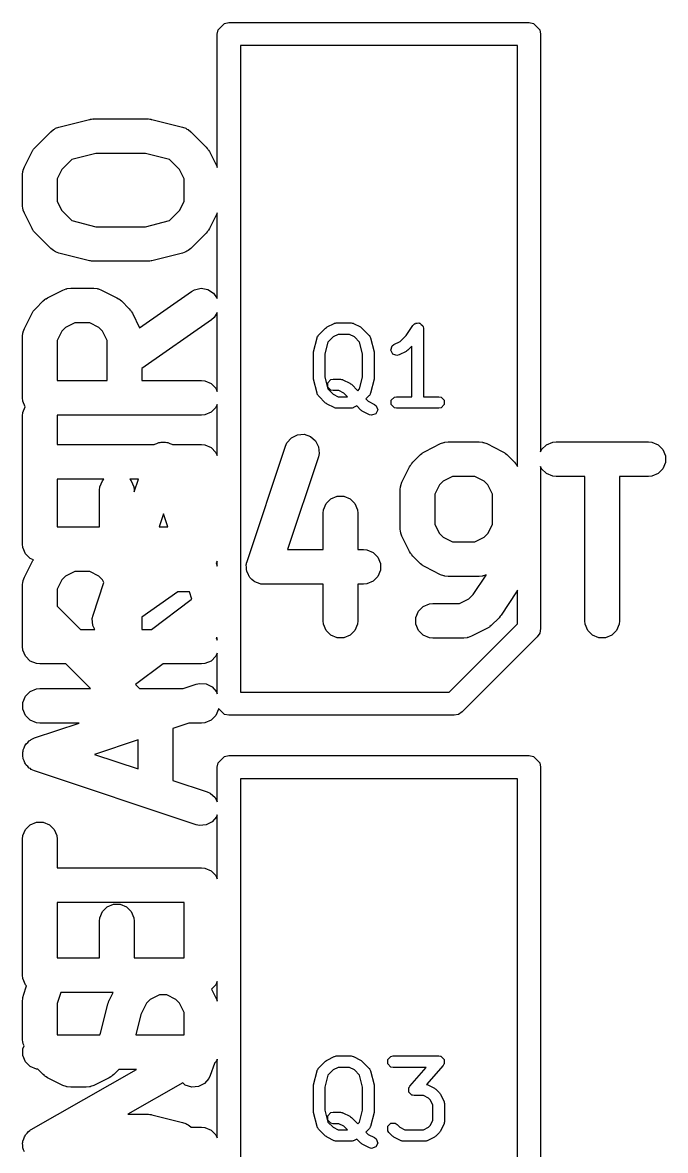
# Model space of a CAD drawing. Extents: x 0.5 to 3.33, y -7.81 to -5.91.
# Drawn here: x 1.0143 to 1.1238, y -6.6083 to -6.4159 of the extents above; entities that cross this region are included whole.
import ezdxf

# ---------------------------------------------------------------- set-up
doc = ezdxf.new("R2010")
doc.units = 0
doc.header["$MEASUREMENT"] = 0
doc.layers.add('BLACK', color=7, linetype='CONTINUOUS')

msp = doc.modelspace()

# ---------------------------------------------------------------- linework, layer by layer
at = {"layer": 'BLACK', "linetype": 'CONTINUOUS'}
for p, q in [((1.04744, -6.41791), (1.04759, -6.41716)), ((1.04759, -6.41716), (1.04866, -6.41609)), ((1.04866, -6.41609), (1.04941, -6.41594)), ((1.04941, -6.41594), (1.10059, -6.41594)), ((1.10059, -6.41594), (1.10134, -6.41609)), ((1.10134, -6.41609), (1.10241, -6.41716)), ((1.10241, -6.41716), (1.10256, -6.41791)), ((1.04744, -6.44066), (1.04744, -6.41791)), ((1.10256, -6.41791), (1.10256, -6.48916)), ((1.05138, -6.41988), (1.05138, -6.53012)), ((1.09862, -6.41988), (1.05138, -6.41988)), ((1.09862, -6.49167), (1.09862, -6.41988)), ((1.02043, -6.43378), (1.02568, -6.43246)), ((1.02568, -6.43246), (1.02578, -6.43245)), ((1.02578, -6.43245), (1.02582, -6.43243)), ((1.02582, -6.43243), (1.02603, -6.43241)), ((1.02603, -6.43241), (1.02625, -6.43238)), ((1.02625, -6.43238), (1.02629, -6.43239)), ((1.02629, -6.43239), (1.02639, -6.43238)), ((1.02639, -6.43238), (1.03558, -6.43238)), ((1.03558, -6.43238), (1.03568, -6.43239)), ((1.03568, -6.43239), (1.03572, -6.43238)), ((1.03572, -6.43238), (1.03594, -6.43241)), ((1.03594, -6.43241), (1.03615, -6.43243)), ((1.03615, -6.43243), (1.03619, -6.43245)), ((1.03619, -6.43245), (1.03629, -6.43246)), ((1.03629, -6.43246), (1.04154, -6.43378)), ((1.01643, -6.43718), (1.01906, -6.43455)), ((1.01906, -6.43455), (1.0195, -6.43419)), ((1.0195, -6.43419), (1.01971, -6.4341)), ((1.01971, -6.4341), (1.01988, -6.43397)), ((1.01988, -6.43397), (1.02043, -6.43378)), ((1.04154, -6.43378), (1.04209, -6.43397)), ((1.04209, -6.43397), (1.04227, -6.4341)), ((1.04227, -6.4341), (1.04247, -6.43419)), ((1.04247, -6.43419), (1.04292, -6.43455)), ((1.04292, -6.43455), (1.04554, -6.43718)), ((1.01456, -6.44057), (1.01588, -6.43794)), ((1.01588, -6.43794), (1.01603, -6.4377)), ((1.01603, -6.4377), (1.01606, -6.43762)), ((1.01606, -6.43762), (1.01613, -6.43754)), ((1.01613, -6.43754), (1.01619, -6.43745)), ((1.01619, -6.43745), (1.01624, -6.4374)), ((1.01624, -6.4374), (1.01643, -6.43718)), ((1.02676, -6.43828), (1.02265, -6.43931)), ((1.03522, -6.43828), (1.02676, -6.43828)), ((1.03932, -6.43931), (1.03522, -6.43828)), ((1.04554, -6.43718), (1.04573, -6.4374)), ((1.04573, -6.4374), (1.04579, -6.43745)), ((1.04579, -6.43745), (1.04584, -6.43754)), ((1.04584, -6.43754), (1.04591, -6.43762)), ((1.04591, -6.43762), (1.04594, -6.4377)), ((1.04594, -6.4377), (1.04609, -6.43794)), ((1.04609, -6.43794), (1.04741, -6.44057)), ((1.01436, -6.44111), (1.01456, -6.44057)), ((1.02265, -6.43931), (1.02095, -6.44101)), ((1.04103, -6.44101), (1.03932, -6.43931)), ((1.04741, -6.44057), (1.04744, -6.44066)), ((1.01425, -6.44189), (1.01431, -6.44131)), ((1.01425, -6.44714), (1.01425, -6.44189)), ((1.01431, -6.44131), (1.01435, -6.44122)), ((1.01435, -6.44122), (1.01436, -6.44111)), ((1.02095, -6.44101), (1.02016, -6.44259)), ((1.02016, -6.44259), (1.02016, -6.44644)), ((1.04181, -6.44259), (1.04103, -6.44101)), ((1.04181, -6.44644), (1.04181, -6.44259)), ((1.02016, -6.44644), (1.02095, -6.44801)), ((1.04103, -6.44801), (1.04181, -6.44644)), ((1.01431, -6.44772), (1.01425, -6.44714)), ((1.01435, -6.44781), (1.01431, -6.44772)), ((1.01436, -6.44792), (1.01435, -6.44781)), ((1.01456, -6.44846), (1.01436, -6.44792)), ((1.01588, -6.45108), (1.01456, -6.44846)), ((1.02095, -6.44801), (1.02265, -6.44972)), ((1.03932, -6.44972), (1.04103, -6.44801)), ((1.04741, -6.44846), (1.04609, -6.45108)), ((1.04744, -6.44837), (1.04741, -6.44846)), ((1.04744, -6.46297), (1.04744, -6.44837)), ((1.02265, -6.44972), (1.02676, -6.45075)), ((1.03522, -6.45075), (1.03932, -6.44972)), ((1.01603, -6.45133), (1.01588, -6.45108)), ((1.01606, -6.4514), (1.01603, -6.45133)), ((1.01613, -6.45149), (1.01606, -6.4514)), ((1.01619, -6.45157), (1.01613, -6.45149)), ((1.01624, -6.45163), (1.01619, -6.45157)), ((1.01643, -6.45185), (1.01624, -6.45163)), ((1.01906, -6.45448), (1.01643, -6.45185)), ((1.02676, -6.45075), (1.03522, -6.45075)), ((1.04554, -6.45185), (1.04292, -6.45448)), ((1.04573, -6.45163), (1.04554, -6.45185)), ((1.04579, -6.45157), (1.04573, -6.45163)), ((1.04584, -6.45149), (1.04579, -6.45157)), ((1.04591, -6.4514), (1.04584, -6.45149)), ((1.04594, -6.45133), (1.04591, -6.4514)), ((1.04609, -6.45108), (1.04594, -6.45133)), ((1.0195, -6.45484), (1.01906, -6.45448)), ((1.01971, -6.45493), (1.0195, -6.45484)), ((1.01988, -6.45506), (1.01971, -6.45493)), ((1.02043, -6.45525), (1.01988, -6.45506)), ((1.02568, -6.45657), (1.02043, -6.45525)), ((1.04154, -6.45525), (1.03629, -6.45657)), ((1.04209, -6.45506), (1.04154, -6.45525)), ((1.04227, -6.45493), (1.04209, -6.45506)), ((1.04247, -6.45484), (1.04227, -6.45493)), ((1.04292, -6.45448), (1.04247, -6.45484)), ((1.02578, -6.45658), (1.02568, -6.45657)), ((1.02582, -6.4566), (1.02578, -6.45658)), ((1.02603, -6.45662), (1.02582, -6.4566)), ((1.02625, -6.45665), (1.02603, -6.45662)), ((1.02629, -6.45664), (1.02625, -6.45665)), ((1.02639, -6.45665), (1.02629, -6.45664)), ((1.03558, -6.45665), (1.02639, -6.45665)), ((1.03568, -6.45664), (1.03558, -6.45665)), ((1.03572, -6.45665), (1.03568, -6.45664)), ((1.03594, -6.45662), (1.03572, -6.45665)), ((1.03615, -6.4566), (1.03594, -6.45662)), ((1.03619, -6.45658), (1.03615, -6.4566)), ((1.03629, -6.45657), (1.03619, -6.45658)), ((1.01851, -6.46287), (1.02113, -6.46156)), ((1.02113, -6.46156), (1.02168, -6.46135)), ((1.02168, -6.46135), (1.02178, -6.46134)), ((1.02178, -6.46134), (1.02188, -6.4613)), ((1.02188, -6.4613), (1.02246, -6.46125)), ((1.02246, -6.46125), (1.02639, -6.46125)), ((1.02639, -6.46125), (1.02697, -6.4613)), ((1.02697, -6.4613), (1.02707, -6.46134)), ((1.02707, -6.46134), (1.02717, -6.46135)), ((1.02717, -6.46135), (1.02771, -6.46156)), ((1.02771, -6.46156), (1.03034, -6.46287)), ((1.03421, -6.46798), (1.04307, -6.46178)), ((1.04307, -6.46178), (1.04358, -6.4615)), ((1.04358, -6.4615), (1.0447, -6.46125)), ((1.0447, -6.46125), (1.04584, -6.46145)), ((1.04584, -6.46145), (1.04681, -6.46207)), ((1.01643, -6.46474), (1.01774, -6.46342)), ((1.01774, -6.46342), (1.01797, -6.46324)), ((1.01797, -6.46324), (1.01802, -6.46318)), ((1.01802, -6.46318), (1.01811, -6.46312)), ((1.01811, -6.46312), (1.01819, -6.46306)), ((1.01819, -6.46306), (1.01826, -6.46303)), ((1.01826, -6.46303), (1.01851, -6.46287)), ((1.03034, -6.46287), (1.03059, -6.46303)), ((1.03059, -6.46303), (1.03066, -6.46306)), ((1.03066, -6.46306), (1.03074, -6.46312)), ((1.03074, -6.46312), (1.03083, -6.46318)), ((1.03083, -6.46318), (1.03088, -6.46324)), ((1.03088, -6.46324), (1.0311, -6.46342)), ((1.0311, -6.46342), (1.03242, -6.46474)), ((1.04681, -6.46207), (1.04744, -6.46297)), ((1.01456, -6.46813), (1.01588, -6.4655)), ((1.01588, -6.4655), (1.01603, -6.46526)), ((1.01603, -6.46526), (1.01606, -6.46518)), ((1.01606, -6.46518), (1.01613, -6.4651)), ((1.01613, -6.4651), (1.01619, -6.46501)), ((1.01619, -6.46501), (1.01624, -6.46496)), ((1.01624, -6.46496), (1.01643, -6.46474)), ((1.03242, -6.46474), (1.0326, -6.46496)), ((1.0326, -6.46496), (1.03266, -6.46501)), ((1.03266, -6.46501), (1.03272, -6.4651)), ((1.03272, -6.4651), (1.03278, -6.46518)), ((1.03278, -6.46518), (1.03281, -6.46526)), ((1.03281, -6.46526), (1.03297, -6.4655)), ((1.03297, -6.4655), (1.03421, -6.46798)), ((1.04744, -6.46539), (1.0469, -6.46624)), ((1.04744, -6.47884), (1.04744, -6.46539)), ((1.02315, -6.46715), (1.02158, -6.46794)), ((1.0257, -6.46715), (1.02315, -6.46715)), ((1.02727, -6.46794), (1.0257, -6.46715)), ((1.04646, -6.46662), (1.03459, -6.47492)), ((1.0469, -6.46624), (1.04646, -6.46662)), ((1.06616, -6.46785), (1.06736, -6.46725)), ((1.06736, -6.46725), (1.06741, -6.46723)), ((1.06741, -6.46723), (1.06742, -6.46722)), ((1.06742, -6.46722), (1.06758, -6.46719)), ((1.06758, -6.46719), (1.06773, -6.46715)), ((1.06773, -6.46715), (1.06775, -6.46715)), ((1.06775, -6.46715), (1.0678, -6.46714)), ((1.0678, -6.46714), (1.0702, -6.46714)), ((1.0702, -6.46714), (1.07025, -6.46715)), ((1.07025, -6.46715), (1.07027, -6.46715)), ((1.07027, -6.46715), (1.07042, -6.46719)), ((1.07042, -6.46719), (1.07058, -6.46722)), ((1.07058, -6.46722), (1.07059, -6.46723)), ((1.07059, -6.46723), (1.07064, -6.46725)), ((1.07064, -6.46725), (1.07184, -6.46785)), ((1.07963, -6.4693), (1.08078, -6.46758)), ((1.08078, -6.46758), (1.08105, -6.46731)), ((1.08105, -6.46731), (1.08115, -6.46729)), ((1.08115, -6.46729), (1.08122, -6.46722)), ((1.08122, -6.46722), (1.08151, -6.46722)), ((1.08151, -6.46722), (1.08179, -6.46716)), ((1.08179, -6.46716), (1.08187, -6.46722)), ((1.08187, -6.46722), (1.08198, -6.46722)), ((1.08198, -6.46722), (1.08218, -6.46742)), ((1.08218, -6.46742), (1.08242, -6.46758)), ((1.08242, -6.46758), (1.08244, -6.46768)), ((1.08244, -6.46768), (1.08251, -6.46775)), ((1.08251, -6.46775), (1.08258, -6.46813)), ((1.01425, -6.46945), (1.01431, -6.46887)), ((1.01425, -6.47995), (1.01425, -6.46945)), ((1.01431, -6.46887), (1.01435, -6.46877)), ((1.01435, -6.46877), (1.01436, -6.46867)), ((1.01436, -6.46867), (1.01456, -6.46813)), ((1.02095, -6.46857), (1.02016, -6.47015)), ((1.02158, -6.46794), (1.02095, -6.46857)), ((1.0279, -6.46857), (1.02727, -6.46794)), ((1.02869, -6.47015), (1.0279, -6.46857)), ((1.06445, -6.46969), (1.06449, -6.46959)), ((1.06449, -6.46955), (1.06456, -6.46945)), ((1.06449, -6.46959), (1.06449, -6.46955)), ((1.06456, -6.46945), (1.06461, -6.46934)), ((1.06461, -6.46934), (1.06465, -6.46932)), ((1.06465, -6.46932), (1.06471, -6.46923)), ((1.06471, -6.46923), (1.06591, -6.46803)), ((1.06591, -6.46803), (1.06604, -6.46794)), ((1.06604, -6.46794), (1.06616, -6.46785)), ((1.06718, -6.46954), (1.06629, -6.47043)), ((1.06803, -6.46911), (1.06718, -6.46954)), ((1.06997, -6.46911), (1.06803, -6.46911)), ((1.07082, -6.46954), (1.06997, -6.46911)), ((1.07171, -6.47043), (1.07082, -6.46954)), ((1.07184, -6.46785), (1.07197, -6.46794)), ((1.07197, -6.46794), (1.0721, -6.46803)), ((1.0721, -6.46803), (1.0733, -6.46923)), ((1.0733, -6.46923), (1.07336, -6.46932)), ((1.07336, -6.46932), (1.07339, -6.46934)), ((1.07339, -6.46934), (1.07344, -6.46945)), ((1.07344, -6.46945), (1.07351, -6.46955)), ((1.07351, -6.46955), (1.07351, -6.46959)), ((1.07351, -6.46959), (1.07356, -6.46969)), ((1.07862, -6.47032), (1.07963, -6.4693)), ((1.08258, -6.46813), (1.08258, -6.47974)), ((1.02016, -6.47015), (1.02016, -6.47699)), ((1.02869, -6.47699), (1.02869, -6.47015)), ((1.06385, -6.47209), (1.06445, -6.46969)), ((1.06629, -6.47043), (1.06579, -6.47245)), ((1.07222, -6.47245), (1.07171, -6.47043)), ((1.07356, -6.46969), (1.07416, -6.47209)), ((1.07702, -6.4718), (1.07726, -6.47108)), ((1.07726, -6.47108), (1.07756, -6.47085)), ((1.07756, -6.47085), (1.07862, -6.47032)), ((1.08061, -6.4711), (1.0799, -6.47182)), ((1.08061, -6.47974), (1.08061, -6.4711)), ((1.06382, -6.47233), (1.06384, -6.47221)), ((1.06382, -6.47653), (1.06382, -6.47233)), ((1.06384, -6.47221), (1.06385, -6.47209)), ((1.06579, -6.47245), (1.06579, -6.47641)), ((1.07222, -6.47641), (1.07222, -6.47245)), ((1.07416, -6.47209), (1.07416, -6.47221)), ((1.07416, -6.47221), (1.07418, -6.47233)), ((1.07418, -6.47233), (1.07418, -6.47653)), ((1.07735, -6.47247), (1.07702, -6.4718)), ((1.07807, -6.47271), (1.07735, -6.47247)), ((1.07844, -6.47261), (1.07807, -6.47271)), ((1.07964, -6.47201), (1.07844, -6.47261)), ((1.07976, -6.47191), (1.07964, -6.47201)), ((1.0799, -6.47182), (1.07976, -6.47191)), ((1.03459, -6.47492), (1.03459, -6.47699)), ((1.02016, -6.47699), (1.02869, -6.47699)), ((1.03459, -6.47699), (1.04477, -6.47699)), ((1.04477, -6.47699), (1.04534, -6.47705)), ((1.04534, -6.47705), (1.04641, -6.47749)), ((1.06384, -6.47664), (1.06382, -6.47653)), ((1.06385, -6.47677), (1.06384, -6.47664)), ((1.06445, -6.47916), (1.06385, -6.47677)), ((1.06579, -6.47641), (1.06629, -6.47842)), ((1.06629, -6.47735), (1.06682, -6.47682)), ((1.06629, -6.4781), (1.06629, -6.47735)), ((1.06682, -6.47682), (1.0672, -6.47674)), ((1.0672, -6.47674), (1.0684, -6.47674)), ((1.0684, -6.47674), (1.06845, -6.47675)), ((1.06845, -6.47675), (1.06847, -6.47674)), ((1.06847, -6.47674), (1.06862, -6.47679)), ((1.06862, -6.47679), (1.06878, -6.47682)), ((1.06878, -6.47682), (1.06879, -6.47683)), ((1.06879, -6.47683), (1.06884, -6.47685)), ((1.06884, -6.47685), (1.07004, -6.47745)), ((1.07171, -6.47842), (1.07222, -6.47641)), ((1.07416, -6.47677), (1.07356, -6.47916)), ((1.07418, -6.47653), (1.07416, -6.47664)), ((1.07416, -6.47664), (1.07416, -6.47677)), ((1.04641, -6.47749), (1.04722, -6.47831)), ((1.04722, -6.47831), (1.04744, -6.47884)), ((1.06449, -6.47926), (1.06445, -6.47916)), ((1.06449, -6.4793), (1.06449, -6.47926)), ((1.06456, -6.4794), (1.06449, -6.4793)), ((1.06682, -6.47864), (1.06629, -6.4781)), ((1.06629, -6.47842), (1.06718, -6.47932)), ((1.0672, -6.47871), (1.06682, -6.47864)), ((1.06817, -6.47871), (1.0672, -6.47871)), ((1.06902, -6.47914), (1.06817, -6.47871)), ((1.06962, -6.47974), (1.06902, -6.47914)), ((1.07004, -6.47745), (1.07017, -6.47754)), ((1.07017, -6.47754), (1.0703, -6.47763)), ((1.0703, -6.47763), (1.0714, -6.47873)), ((1.0714, -6.47873), (1.07171, -6.47842)), ((1.07351, -6.4793), (1.07344, -6.4794)), ((1.07356, -6.47916), (1.07351, -6.47926)), ((1.07351, -6.47926), (1.07351, -6.4793)), ((1.01431, -6.48052), (1.01425, -6.47995)), ((1.0147, -6.48147), (1.01431, -6.48052)), ((1.04744, -6.48106), (1.04722, -6.48159)), ((1.04744, -6.48976), (1.04744, -6.48106)), ((1.06461, -6.47951), (1.06456, -6.4794)), ((1.06465, -6.47953), (1.06461, -6.47951)), ((1.06471, -6.47962), (1.06465, -6.47953)), ((1.06591, -6.48082), (1.06471, -6.47962)), ((1.06604, -6.48091), (1.06591, -6.48082)), ((1.06616, -6.48101), (1.06604, -6.48091)), ((1.06736, -6.48161), (1.06616, -6.48101)), ((1.06718, -6.47932), (1.06803, -6.47974)), ((1.06803, -6.47974), (1.06962, -6.47974)), ((1.0733, -6.47962), (1.07279, -6.48013)), ((1.07279, -6.48013), (1.07318, -6.48052)), ((1.07318, -6.48052), (1.07424, -6.48105)), ((1.07336, -6.47953), (1.0733, -6.47962)), ((1.07339, -6.47951), (1.07336, -6.47953)), ((1.07344, -6.4794), (1.07339, -6.47951)), ((1.07424, -6.48105), (1.07454, -6.48128)), ((1.07709, -6.48035), (1.07762, -6.47982)), ((1.07709, -6.4811), (1.07709, -6.48035)), ((1.07762, -6.48164), (1.07709, -6.4811)), ((1.07762, -6.47982), (1.078, -6.47974)), ((1.078, -6.47974), (1.08061, -6.47974)), ((1.08258, -6.47974), (1.0852, -6.47974)), ((1.0852, -6.47974), (1.08558, -6.47982)), ((1.08558, -6.47982), (1.08611, -6.48035)), ((1.08611, -6.4811), (1.08558, -6.48164)), ((1.08611, -6.48035), (1.08611, -6.4811)), ((1.01425, -6.48299), (1.01431, -6.48242)), ((1.01425, -6.49176), (1.01425, -6.48299)), ((1.01431, -6.48242), (1.0147, -6.48147)), ((1.04477, -6.4829), (1.02015, -6.4829)), ((1.02015, -6.4829), (1.02016, -6.48299)), ((1.02016, -6.48299), (1.02016, -6.48791)), ((1.04534, -6.48284), (1.04477, -6.4829)), ((1.04641, -6.4824), (1.04534, -6.48284)), ((1.04722, -6.48159), (1.04641, -6.4824)), ((1.06741, -6.48162), (1.06736, -6.48161)), ((1.06742, -6.48164), (1.06741, -6.48162)), ((1.06758, -6.48167), (1.06742, -6.48164)), ((1.06773, -6.48171), (1.06758, -6.48167)), ((1.06775, -6.4817), (1.06773, -6.48171)), ((1.0678, -6.48171), (1.06775, -6.4817)), ((1.0702, -6.48171), (1.0678, -6.48171)), ((1.07025, -6.4817), (1.0702, -6.48171)), ((1.07027, -6.48171), (1.07025, -6.4817)), ((1.07042, -6.48167), (1.07027, -6.48171)), ((1.07058, -6.48164), (1.07042, -6.48167)), ((1.07059, -6.48162), (1.07058, -6.48164)), ((1.07064, -6.48161), (1.07059, -6.48162)), ((1.07121, -6.48132), (1.07064, -6.48161)), ((1.0719, -6.48202), (1.07121, -6.48132)), ((1.07204, -6.48211), (1.0719, -6.48202)), ((1.07216, -6.48221), (1.07204, -6.48211)), ((1.07336, -6.48281), (1.07216, -6.48221)), ((1.07373, -6.48291), (1.07336, -6.48281)), ((1.07444, -6.48267), (1.07373, -6.48291)), ((1.07478, -6.482), (1.07444, -6.48267)), ((1.07454, -6.48128), (1.07478, -6.482)), ((1.078, -6.48171), (1.07762, -6.48164)), ((1.0852, -6.48171), (1.078, -6.48171)), ((1.08558, -6.48164), (1.0852, -6.48171)), ((1.05931, -6.48762), (1.06007, -6.48675)), ((1.06007, -6.48675), (1.0611, -6.48623)), ((1.0611, -6.48623), (1.06225, -6.48615)), ((1.06225, -6.48615), (1.06334, -6.48652)), ((1.06334, -6.48652), (1.06421, -6.48727)), ((1.02016, -6.48791), (1.0367, -6.48791)), ((1.0367, -6.48791), (1.03679, -6.48783)), ((1.03679, -6.48783), (1.03714, -6.48771)), ((1.03714, -6.48771), (1.03747, -6.48755)), ((1.03747, -6.48755), (1.03769, -6.48753)), ((1.03769, -6.48753), (1.03789, -6.48747)), ((1.03789, -6.48747), (1.03825, -6.48749)), ((1.03825, -6.48749), (1.03862, -6.48747)), ((1.03862, -6.48747), (1.03882, -6.48753)), ((1.03882, -6.48753), (1.03903, -6.48755)), ((1.03903, -6.48755), (1.03937, -6.48771)), ((1.03937, -6.48771), (1.03972, -6.48783)), ((1.03972, -6.48783), (1.03981, -6.48791)), ((1.03981, -6.48791), (1.04477, -6.48791)), ((1.04477, -6.48791), (1.04534, -6.48797)), ((1.04534, -6.48797), (1.04641, -6.48841)), ((1.04641, -6.48841), (1.04722, -6.48923)), ((1.05251, -6.50783), (1.05908, -6.48815)), ((1.05908, -6.48815), (1.05931, -6.48762)), ((1.06421, -6.48727), (1.06472, -6.4883)), ((1.06472, -6.4883), (1.06481, -6.48945)), ((1.08287, -6.48907), (1.08549, -6.48775)), ((1.08549, -6.48775), (1.08603, -6.48755)), ((1.08603, -6.48755), (1.08614, -6.48754)), ((1.08614, -6.48754), (1.08623, -6.4875)), ((1.08623, -6.4875), (1.08681, -6.48744)), ((1.08681, -6.48744), (1.09206, -6.48744)), ((1.09206, -6.48744), (1.09264, -6.4875)), ((1.09264, -6.4875), (1.09273, -6.48754)), ((1.09273, -6.48754), (1.09284, -6.48755)), ((1.09284, -6.48755), (1.09338, -6.48775)), ((1.09338, -6.48775), (1.09601, -6.48907)), ((1.10256, -6.48916), (1.10273, -6.48875)), ((1.10273, -6.48875), (1.10354, -6.48794)), ((1.10354, -6.48794), (1.10461, -6.4875)), ((1.10461, -6.4875), (1.10518, -6.48744)), ((1.10518, -6.48744), (1.12093, -6.48744)), ((1.12093, -6.48744), (1.12151, -6.4875)), ((1.12151, -6.4875), (1.12257, -6.48794)), ((1.12257, -6.48794), (1.12339, -6.48875)), ((1.12339, -6.48875), (1.12383, -6.48982)), ((1.04722, -6.48923), (1.04744, -6.48976)), ((1.06468, -6.49002), (1.05941, -6.50581)), ((1.06481, -6.48945), (1.06468, -6.49002)), ((1.08079, -6.49093), (1.0821, -6.48962)), ((1.0821, -6.48962), (1.08232, -6.48943)), ((1.08232, -6.48943), (1.08238, -6.48937)), ((1.08238, -6.48937), (1.08246, -6.48932)), ((1.08246, -6.48932), (1.08255, -6.48925)), ((1.08255, -6.48925), (1.08262, -6.48922)), ((1.08262, -6.48922), (1.08287, -6.48907)), ((1.09601, -6.48907), (1.09625, -6.48922)), ((1.09625, -6.48922), (1.09633, -6.48925)), ((1.09633, -6.48925), (1.09641, -6.48932)), ((1.09641, -6.48932), (1.0965, -6.48937)), ((1.0965, -6.48937), (1.09655, -6.48943)), ((1.09655, -6.48943), (1.09677, -6.48962)), ((1.09677, -6.48962), (1.09809, -6.49093)), ((1.12383, -6.48982), (1.12383, -6.49097)), ((1.01425, -6.50488), (1.01425, -6.49176)), ((1.07892, -6.49432), (1.08023, -6.4917)), ((1.08023, -6.4917), (1.08039, -6.49145)), ((1.08039, -6.49145), (1.08042, -6.49138)), ((1.08042, -6.49138), (1.08049, -6.4913)), ((1.08049, -6.4913), (1.08054, -6.49121)), ((1.08054, -6.49121), (1.0806, -6.49116)), ((1.0806, -6.49116), (1.08079, -6.49093)), ((1.09809, -6.49093), (1.09827, -6.49116)), ((1.09827, -6.49116), (1.09833, -6.49121)), ((1.09833, -6.49121), (1.09839, -6.4913)), ((1.09839, -6.4913), (1.09845, -6.49138)), ((1.09845, -6.49138), (1.09848, -6.49145)), ((1.09848, -6.49145), (1.09862, -6.49167)), ((1.10273, -6.49204), (1.10256, -6.49163)), ((1.10256, -6.49163), (1.10256, -6.51929)), ((1.10354, -6.49285), (1.10273, -6.49204)), ((1.12339, -6.49204), (1.12257, -6.49285)), ((1.12383, -6.49097), (1.12339, -6.49204)), ((1.02016, -6.49382), (1.02016, -6.50193)), ((1.02811, -6.49382), (1.02016, -6.49382)), ((1.02743, -6.49512), (1.02787, -6.49406)), ((1.02787, -6.49406), (1.02811, -6.49382)), ((1.03255, -6.49382), (1.03278, -6.49406)), ((1.034, -6.49382), (1.03255, -6.49382)), ((1.03278, -6.49406), (1.03323, -6.49512)), ((1.03328, -6.49597), (1.034, -6.49382)), ((1.07871, -6.49486), (1.07892, -6.49432)), ((1.08594, -6.49413), (1.0853, -6.49477)), ((1.08751, -6.49335), (1.08594, -6.49413)), ((1.09136, -6.49335), (1.08751, -6.49335)), ((1.09294, -6.49413), (1.09136, -6.49335)), ((1.09357, -6.49477), (1.09294, -6.49413)), ((1.10461, -6.49329), (1.10354, -6.49285)), ((1.10518, -6.49335), (1.10461, -6.49329)), ((1.1101, -6.49335), (1.10518, -6.49335)), ((1.1101, -6.51795), (1.1101, -6.49335)), ((1.12093, -6.49335), (1.11601, -6.49335)), ((1.11601, -6.49335), (1.11601, -6.51795)), ((1.12151, -6.49329), (1.12093, -6.49335)), ((1.12257, -6.49285), (1.12151, -6.49329)), ((1.02738, -6.4957), (1.02743, -6.49512)), ((1.02738, -6.50193), (1.02738, -6.4957)), ((1.03323, -6.49512), (1.03328, -6.4957)), ((1.03328, -6.4957), (1.03328, -6.49597)), ((1.07861, -6.49564), (1.07867, -6.49507)), ((1.07861, -6.50221), (1.07861, -6.49564)), ((1.07867, -6.49507), (1.07871, -6.49497)), ((1.07871, -6.49497), (1.07871, -6.49486)), ((1.0853, -6.49477), (1.08451, -6.49634)), ((1.08451, -6.49634), (1.08451, -6.50151)), ((1.09436, -6.49634), (1.09357, -6.49477)), ((1.09436, -6.50151), (1.09436, -6.49634)), ((1.06554, -6.49901), (1.06598, -6.49794)), ((1.06598, -6.49794), (1.0668, -6.49713)), ((1.0668, -6.49713), (1.06786, -6.49669)), ((1.06786, -6.49669), (1.06901, -6.49669)), ((1.06901, -6.49669), (1.07008, -6.49713)), ((1.07008, -6.49713), (1.07089, -6.49794)), ((1.07089, -6.49794), (1.07133, -6.49901)), ((1.03825, -6.49973), (1.03752, -6.50193)), ((1.03899, -6.50193), (1.03825, -6.49973)), ((1.06549, -6.49958), (1.06554, -6.49901)), ((1.06549, -6.50581), (1.06549, -6.49958)), ((1.07133, -6.49901), (1.07139, -6.49958)), ((1.07139, -6.49958), (1.07139, -6.50581)), ((1.02016, -6.50193), (1.02738, -6.50193)), ((1.03752, -6.50193), (1.03899, -6.50193)), ((1.07867, -6.50278), (1.07861, -6.50221)), ((1.08451, -6.50151), (1.0853, -6.50308)), ((1.09357, -6.50308), (1.09436, -6.50151)), ((1.07871, -6.50288), (1.07867, -6.50278)), ((1.07871, -6.50299), (1.07871, -6.50288)), ((1.07892, -6.50353), (1.07871, -6.50299)), ((1.08023, -6.50615), (1.07892, -6.50353)), ((1.0853, -6.50308), (1.08594, -6.50372)), ((1.08594, -6.50372), (1.08751, -6.5045)), ((1.09136, -6.5045), (1.09294, -6.50372)), ((1.09294, -6.50372), (1.09357, -6.50308)), ((1.01431, -6.50546), (1.01425, -6.50488)), ((1.01475, -6.50652), (1.01431, -6.50546)), ((1.05941, -6.50581), (1.06549, -6.50581)), ((1.07139, -6.50581), (1.07238, -6.50581)), ((1.07238, -6.50581), (1.07295, -6.50587)), ((1.07295, -6.50587), (1.07402, -6.50631)), ((1.08039, -6.5064), (1.08023, -6.50615)), ((1.08751, -6.5045), (1.09136, -6.5045)), ((1.01456, -6.51054), (1.01588, -6.50792)), ((1.01557, -6.50734), (1.01475, -6.50652)), ((1.0161, -6.50756), (1.01557, -6.50734)), ((1.01588, -6.50792), (1.01603, -6.50767)), ((1.01603, -6.50767), (1.01606, -6.5076)), ((1.01606, -6.5076), (1.0161, -6.50756)), ((1.04744, -6.5078), (1.04726, -6.50808)), ((1.04726, -6.50808), (1.04744, -6.50862)), ((1.04744, -6.50862), (1.04744, -6.5078)), ((1.05242, -6.50819), (1.05245, -6.50812)), ((1.05245, -6.50812), (1.05251, -6.50783)), ((1.07402, -6.50631), (1.07483, -6.50713)), ((1.07483, -6.50713), (1.07527, -6.50819)), ((1.08042, -6.50647), (1.08039, -6.5064)), ((1.08049, -6.50655), (1.08042, -6.50647)), ((1.08054, -6.50664), (1.08049, -6.50655)), ((1.0806, -6.50669), (1.08054, -6.50664)), ((1.08079, -6.50692), (1.0806, -6.50669)), ((1.0821, -6.50823), (1.08079, -6.50692)), ((1.02315, -6.50957), (1.02158, -6.51035)), ((1.0257, -6.50957), (1.02315, -6.50957)), ((1.02727, -6.51035), (1.0257, -6.50957)), ((1.05239, -6.5084), (1.05242, -6.50825)), ((1.05242, -6.50887), (1.05239, -6.5084)), ((1.05242, -6.50825), (1.05242, -6.50819)), ((1.05242, -6.50934), (1.05242, -6.50887)), ((1.05246, -6.50944), (1.05242, -6.50934)), ((1.05247, -6.50955), (1.05246, -6.50944)), ((1.05268, -6.50997), (1.05247, -6.50955)), ((1.05286, -6.51041), (1.05268, -6.50997)), ((1.07527, -6.50934), (1.07483, -6.51041)), ((1.07527, -6.50819), (1.07527, -6.50934)), ((1.08232, -6.50842), (1.0821, -6.50823)), ((1.08238, -6.50848), (1.08232, -6.50842)), ((1.08246, -6.50853), (1.08238, -6.50848)), ((1.08255, -6.5086), (1.08246, -6.50853)), ((1.08262, -6.50863), (1.08255, -6.5086)), ((1.08287, -6.50878), (1.08262, -6.50863)), ((1.08549, -6.5101), (1.08287, -6.50878)), ((1.01425, -6.51186), (1.01431, -6.51129)), ((1.01425, -6.52236), (1.01425, -6.51186)), ((1.01431, -6.51129), (1.01435, -6.51119)), ((1.01435, -6.51119), (1.01436, -6.51108)), ((1.01436, -6.51108), (1.01456, -6.51054)), ((1.02095, -6.51099), (1.02016, -6.51256)), ((1.02158, -6.51035), (1.02095, -6.51099)), ((1.02627, -6.51702), (1.02813, -6.51144)), ((1.0279, -6.51099), (1.02727, -6.51035)), ((1.02813, -6.51144), (1.0279, -6.51099)), ((1.05293, -6.51048), (1.05286, -6.51041)), ((1.05298, -6.51058), (1.05293, -6.51048)), ((1.05334, -6.51089), (1.05298, -6.51058)), ((1.05367, -6.51122), (1.05334, -6.51089)), ((1.05377, -6.51126), (1.05367, -6.51122)), ((1.05385, -6.51133), (1.05377, -6.51126)), ((1.0543, -6.51148), (1.05385, -6.51133)), ((1.05474, -6.51166), (1.0543, -6.51148)), ((1.05489, -6.51168), (1.05474, -6.51166)), ((1.05495, -6.5117), (1.05489, -6.51168)), ((1.05502, -6.51169), (1.05495, -6.5117)), ((1.05531, -6.51172), (1.05502, -6.51169)), ((1.06549, -6.51172), (1.05531, -6.51172)), ((1.06549, -6.51795), (1.06549, -6.51172)), ((1.07238, -6.51172), (1.07139, -6.51172)), ((1.07139, -6.51172), (1.07139, -6.51795)), ((1.07295, -6.51166), (1.07238, -6.51172)), ((1.07402, -6.51122), (1.07295, -6.51166)), ((1.07483, -6.51041), (1.07402, -6.51122)), ((1.08603, -6.5103), (1.08549, -6.5101)), ((1.08614, -6.51031), (1.08603, -6.5103)), ((1.08623, -6.51035), (1.08614, -6.51031)), ((1.08681, -6.51041), (1.08623, -6.51035)), ((1.09206, -6.51041), (1.08681, -6.51041)), ((1.09108, -6.51345), (1.09326, -6.51018)), ((1.09264, -6.51035), (1.09206, -6.51041)), ((1.09273, -6.51031), (1.09264, -6.51035)), ((1.09284, -6.5103), (1.09273, -6.51031)), ((1.09327, -6.51014), (1.09284, -6.5103)), ((1.09326, -6.51018), (1.09327, -6.51014)), ((1.02016, -6.51256), (1.02016, -6.51547)), ((1.04074, -6.51303), (1.03459, -6.51734)), ((1.04269, -6.51303), (1.04074, -6.51303)), ((1.0431, -6.51427), (1.04269, -6.51303)), ((1.09031, -6.51422), (1.09108, -6.51345)), ((1.09845, -6.51303), (1.09583, -6.51697)), ((1.09862, -6.51272), (1.09845, -6.51303)), ((1.09862, -6.51848), (1.09862, -6.51272)), ((1.02016, -6.51547), (1.0241, -6.51941)), ((1.03622, -6.51941), (1.04299, -6.51433)), ((1.04299, -6.51433), (1.0431, -6.51427)), ((1.08173, -6.51631), (1.08255, -6.5155)), ((1.08255, -6.5155), (1.08361, -6.51506)), ((1.08361, -6.51506), (1.08419, -6.515)), ((1.08419, -6.515), (1.08874, -6.515)), ((1.08874, -6.515), (1.09031, -6.51422)), ((1.02614, -6.51758), (1.02627, -6.51702)), ((1.02622, -6.51873), (1.02614, -6.51758)), ((1.03459, -6.51734), (1.03459, -6.51941)), ((1.08129, -6.51738), (1.08173, -6.51631)), ((1.08129, -6.51853), (1.08129, -6.51738)), ((1.09546, -6.51742), (1.09415, -6.51873)), ((1.09565, -6.51719), (1.09546, -6.51742)), ((1.09546, -6.51742), (1.09546, -6.51742)), ((1.09546, -6.51742), (1.09546, -6.51742)), ((1.09583, -6.51697), (1.09565, -6.51719)), ((1.09583, -6.51697), (1.09583, -6.51697)), ((1.09583, -6.51697), (1.09583, -6.51697)), ((1.0241, -6.51941), (1.02656, -6.51941)), ((1.02656, -6.51941), (1.02622, -6.51873)), ((1.03459, -6.51941), (1.03622, -6.51941)), ((1.06554, -6.51853), (1.06549, -6.51795)), ((1.06598, -6.51959), (1.06554, -6.51853)), ((1.0668, -6.52041), (1.06598, -6.51959)), ((1.07089, -6.51959), (1.07008, -6.52041)), ((1.07133, -6.51853), (1.07089, -6.51959)), ((1.07139, -6.51795), (1.07133, -6.51853)), ((1.08173, -6.51959), (1.08129, -6.51853)), ((1.08255, -6.52041), (1.08173, -6.51959)), ((1.08698, -6.53012), (1.09862, -6.51848)), ((1.09338, -6.51928), (1.09076, -6.5206)), ((1.09363, -6.51913), (1.09338, -6.51928)), ((1.0937, -6.5191), (1.09363, -6.51913)), ((1.09378, -6.51903), (1.0937, -6.5191)), ((1.09387, -6.51897), (1.09378, -6.51903)), ((1.09392, -6.51892), (1.09387, -6.51897)), ((1.09415, -6.51873), (1.09392, -6.51892)), ((1.10256, -6.51929), (1.10241, -6.52004)), ((1.11016, -6.51853), (1.1101, -6.51795)), ((1.1106, -6.51959), (1.11016, -6.51853)), ((1.11142, -6.52041), (1.1106, -6.51959)), ((1.11551, -6.51959), (1.1147, -6.52041)), ((1.11595, -6.51853), (1.11551, -6.51959)), ((1.11601, -6.51795), (1.11595, -6.51853)), ((1.04744, -6.52086), (1.04727, -6.52085)), ((1.04727, -6.52085), (1.04744, -6.52125)), ((1.04744, -6.52125), (1.04744, -6.52086)), ((1.06786, -6.52085), (1.0668, -6.52041)), ((1.06901, -6.52085), (1.06786, -6.52085)), ((1.07008, -6.52041), (1.06901, -6.52085)), ((1.08361, -6.52085), (1.08255, -6.52041)), ((1.08419, -6.52091), (1.08361, -6.52085)), ((1.08944, -6.52091), (1.08419, -6.52091)), ((1.10198, -6.52068), (1.08919, -6.53348)), ((1.09001, -6.52085), (1.08944, -6.52091)), ((1.09011, -6.52081), (1.09001, -6.52085)), ((1.09022, -6.5208), (1.09011, -6.52081)), ((1.09076, -6.5206), (1.09022, -6.5208)), ((1.10241, -6.52004), (1.10198, -6.52068)), ((1.10241, -6.52004), (1.10241, -6.52004)), ((1.11248, -6.52085), (1.11142, -6.52041)), ((1.11363, -6.52085), (1.11248, -6.52085)), ((1.1147, -6.52041), (1.11363, -6.52085)), ((1.01431, -6.52294), (1.01425, -6.52236)), ((1.01475, -6.524), (1.01431, -6.52294)), ((1.04744, -6.52347), (1.04722, -6.524)), ((1.04744, -6.53042), (1.04744, -6.52347)), ((1.01557, -6.52482), (1.01475, -6.524)), ((1.01663, -6.52526), (1.01557, -6.52482)), ((1.01721, -6.52531), (1.01663, -6.52526)), ((1.02165, -6.52531), (1.01721, -6.52531)), ((1.02583, -6.52949), (1.02165, -6.52531)), ((1.03819, -6.52531), (1.03351, -6.52882)), ((1.04477, -6.52531), (1.03819, -6.52531)), ((1.04534, -6.52526), (1.04477, -6.52531)), ((1.04641, -6.52482), (1.04534, -6.52526)), ((1.04722, -6.524), (1.04641, -6.52482)), ((1.03351, -6.52882), (1.03418, -6.52949)), ((1.04161, -6.52949), (1.04383, -6.52875)), ((1.04383, -6.52875), (1.0444, -6.52862)), ((1.0444, -6.52862), (1.04554, -6.5287)), ((1.04554, -6.5287), (1.04658, -6.52922)), ((1.04658, -6.52922), (1.04733, -6.53009)), ((1.01431, -6.53186), (1.01475, -6.5308)), ((1.01475, -6.5308), (1.01557, -6.52999)), ((1.01557, -6.52999), (1.01663, -6.52954)), ((1.01663, -6.52954), (1.01721, -6.52949)), ((1.01721, -6.52949), (1.02583, -6.52949)), ((1.03418, -6.52949), (1.04161, -6.52949)), ((1.04733, -6.53009), (1.04744, -6.53042)), ((1.05138, -6.53012), (1.08698, -6.53012)), ((1.01431, -6.53302), (1.01431, -6.53186)), ((1.01475, -6.53408), (1.01431, -6.53302)), ((1.04766, -6.53302), (1.04722, -6.53408)), ((1.04866, -6.53391), (1.04766, -6.53291)), ((1.04766, -6.53291), (1.04766, -6.53302)), ((1.01557, -6.5349), (1.01475, -6.53408)), ((1.01663, -6.53534), (1.01557, -6.5349)), ((1.04641, -6.5349), (1.04534, -6.53534)), ((1.04722, -6.53408), (1.04641, -6.5349)), ((1.04941, -6.53406), (1.04866, -6.53391)), ((1.0878, -6.53406), (1.04941, -6.53406)), ((1.08855, -6.53391), (1.0878, -6.53406)), ((1.08919, -6.53348), (1.08855, -6.53391)), ((1.01627, -6.53793), (1.02389, -6.53539)), ((1.01721, -6.53539), (1.01663, -6.53534)), ((1.02389, -6.53539), (1.01721, -6.53539)), ((1.04257, -6.53539), (1.03984, -6.5363)), ((1.03984, -6.5363), (1.03984, -6.54517)), ((1.04477, -6.53539), (1.04257, -6.53539)), ((1.04534, -6.53534), (1.04477, -6.53539)), ((1.01487, -6.53892), (1.01515, -6.53868)), ((1.01515, -6.53868), (1.0154, -6.5384)), ((1.0154, -6.5384), (1.01558, -6.53831)), ((1.01558, -6.53831), (1.01574, -6.53817)), ((1.01574, -6.53817), (1.01627, -6.53793)), ((1.03394, -6.53827), (1.02654, -6.54073)), ((1.03394, -6.5432), (1.03394, -6.53827)), ((1.01428, -6.54037), (1.01434, -6.54017)), ((1.0143, -6.54073), (1.01428, -6.54037)), ((1.01428, -6.5411), (1.0143, -6.54073)), ((1.01434, -6.54017), (1.01436, -6.53995)), ((1.01436, -6.53995), (1.01452, -6.53962)), ((1.01452, -6.53962), (1.01464, -6.53927)), ((1.01464, -6.53927), (1.01478, -6.53911)), ((1.01478, -6.53911), (1.01487, -6.53892)), ((1.02654, -6.54073), (1.03394, -6.5432)), ((1.01434, -6.5413), (1.01428, -6.5411)), ((1.01436, -6.54151), (1.01434, -6.5413)), ((1.01452, -6.54185), (1.01436, -6.54151)), ((1.01464, -6.5422), (1.01452, -6.54185)), ((1.01478, -6.54236), (1.01464, -6.5422)), ((1.01487, -6.54255), (1.01478, -6.54236)), ((1.01515, -6.54279), (1.01487, -6.54255)), ((1.04744, -6.54291), (1.04759, -6.54216)), ((1.04759, -6.54216), (1.04866, -6.54109)), ((1.04866, -6.54109), (1.04941, -6.54094)), ((1.04941, -6.54094), (1.10059, -6.54094)), ((1.10059, -6.54094), (1.10134, -6.54109)), ((1.10134, -6.54109), (1.10241, -6.54216)), ((1.10241, -6.54216), (1.10256, -6.54291)), ((1.0154, -6.54307), (1.01515, -6.54279)), ((1.01558, -6.54316), (1.0154, -6.54307)), ((1.01574, -6.5433), (1.01558, -6.54316)), ((1.01627, -6.54354), (1.01574, -6.5433)), ((1.04383, -6.55272), (1.01627, -6.54354)), ((1.04744, -6.5488), (1.04744, -6.54291)), ((1.10256, -6.54291), (1.10256, -6.64429)), ((1.03984, -6.54517), (1.0457, -6.54712)), ((1.05138, -6.54488), (1.05138, -6.65512)), ((1.09862, -6.54488), (1.05138, -6.54488)), ((1.09862, -6.64348), (1.09862, -6.54488)), ((1.0457, -6.54712), (1.04623, -6.54736)), ((1.04623, -6.54736), (1.0471, -6.54811)), ((1.0471, -6.54811), (1.04744, -6.5488)), ((1.01557, -6.55272), (1.01663, -6.55227)), ((1.01663, -6.55227), (1.01778, -6.55227)), ((1.01778, -6.55227), (1.01885, -6.55272)), ((1.04658, -6.55225), (1.04554, -6.55277)), ((1.04733, -6.55138), (1.04658, -6.55225)), ((1.04744, -6.55105), (1.04733, -6.55138)), ((1.04744, -6.56194), (1.04744, -6.55105)), ((1.01431, -6.55459), (1.01475, -6.55353)), ((1.01475, -6.55353), (1.01557, -6.55272)), ((1.01885, -6.55272), (1.01966, -6.55353)), ((1.01966, -6.55353), (1.0201, -6.55459)), ((1.0444, -6.55285), (1.04383, -6.55272)), ((1.04554, -6.55277), (1.0444, -6.55285)), ((1.01425, -6.55517), (1.01431, -6.55459)), ((1.01425, -6.56525), (1.01425, -6.55517)), ((1.0201, -6.55459), (1.02016, -6.55517)), ((1.02016, -6.55517), (1.02016, -6.56009)), ((1.02016, -6.56009), (1.04477, -6.56009)), ((1.04477, -6.56009), (1.04534, -6.56015)), ((1.04534, -6.56015), (1.04641, -6.56059)), ((1.04641, -6.56059), (1.04722, -6.5614)), ((1.04722, -6.5614), (1.04744, -6.56194)), ((1.01425, -6.57837), (1.01425, -6.56525)), ((1.02016, -6.566), (1.02016, -6.57542)), ((1.04181, -6.566), (1.02016, -6.566)), ((1.02743, -6.56861), (1.02787, -6.56755)), ((1.02787, -6.56755), (1.02869, -6.56673)), ((1.02869, -6.56673), (1.02975, -6.56629)), ((1.02975, -6.56629), (1.03091, -6.56629)), ((1.03091, -6.56629), (1.03197, -6.56673)), ((1.03197, -6.56673), (1.03278, -6.56755)), ((1.03278, -6.56755), (1.03323, -6.56861)), ((1.04181, -6.57542), (1.04181, -6.566)), ((1.02738, -6.56919), (1.02743, -6.56861)), ((1.02738, -6.57542), (1.02738, -6.56919)), ((1.03323, -6.56861), (1.03328, -6.56919)), ((1.03328, -6.56919), (1.03328, -6.57542)), ((1.02016, -6.57542), (1.02738, -6.57542)), ((1.03328, -6.57542), (1.04181, -6.57542)), ((1.01431, -6.57895), (1.01425, -6.57837)), ((1.01475, -6.58001), (1.01431, -6.57895)), ((1.0144, -6.5818), (1.01494, -6.5802)), ((1.01494, -6.5802), (1.01475, -6.58001)), ((1.04722, -6.58001), (1.04644, -6.58079)), ((1.04644, -6.58079), (1.04741, -6.58272)), ((1.04744, -6.57948), (1.04722, -6.58001)), ((1.04744, -6.58281), (1.04744, -6.57948)), ((1.01425, -6.58273), (1.01428, -6.58244)), ((1.01425, -6.58929), (1.01425, -6.58273)), ((1.01428, -6.58236), (1.0143, -6.58226)), ((1.01428, -6.58244), (1.01428, -6.58236)), ((1.0143, -6.58226), (1.01431, -6.58215)), ((1.01431, -6.58215), (1.01434, -6.58208)), ((1.01434, -6.58208), (1.0144, -6.5818)), ((1.02079, -6.58133), (1.02016, -6.58321)), ((1.0297, -6.58133), (1.02079, -6.58133)), ((1.02879, -6.58326), (1.02889, -6.58302)), ((1.02889, -6.58302), (1.02897, -6.58278)), ((1.02897, -6.58278), (1.02898, -6.58276)), ((1.02898, -6.58276), (1.029, -6.58272)), ((1.029, -6.58272), (1.0297, -6.58133)), ((1.03602, -6.58253), (1.03538, -6.58317)), ((1.03759, -6.58175), (1.03602, -6.58253)), ((1.03882, -6.58175), (1.03759, -6.58175)), ((1.04039, -6.58253), (1.03882, -6.58175)), ((1.04103, -6.58317), (1.04039, -6.58253)), ((1.04741, -6.58272), (1.04744, -6.58281)), ((1.02016, -6.58321), (1.02016, -6.58854)), ((1.02754, -6.58826), (1.02878, -6.58333)), ((1.02878, -6.58333), (1.02879, -6.58328)), ((1.02879, -6.58328), (1.02879, -6.58326)), ((1.03443, -6.58507), (1.03356, -6.58854)), ((1.03538, -6.58317), (1.03443, -6.58507)), ((1.04181, -6.58474), (1.04103, -6.58317)), ((1.04181, -6.58854), (1.04181, -6.58474)), ((1.02016, -6.58854), (1.0274, -6.58854)), ((1.0274, -6.58854), (1.02754, -6.58826)), ((1.03356, -6.58854), (1.04181, -6.58854)), ((1.01431, -6.58987), (1.01425, -6.58929)), ((1.01435, -6.58997), (1.01431, -6.58987)), ((1.01431, -6.59092), (1.0145, -6.59045)), ((1.01436, -6.59007), (1.01435, -6.58997)), ((1.0145, -6.59045), (1.01436, -6.59007)), ((1.01431, -6.59207), (1.01431, -6.59092)), ((1.01475, -6.59314), (1.01431, -6.59207)), ((1.04744, -6.59269), (1.04741, -6.59281)), ((1.04744, -6.60614), (1.04744, -6.59269)), ((1.06616, -6.59285), (1.06736, -6.59225)), ((1.06736, -6.59225), (1.06741, -6.59223)), ((1.06741, -6.59223), (1.06742, -6.59222)), ((1.06742, -6.59222), (1.06758, -6.59219)), ((1.06758, -6.59219), (1.06773, -6.59215)), ((1.06773, -6.59215), (1.06775, -6.59215)), ((1.06775, -6.59215), (1.0678, -6.59214)), ((1.0678, -6.59214), (1.0702, -6.59214)), ((1.0702, -6.59214), (1.07025, -6.59215)), ((1.07025, -6.59215), (1.07027, -6.59215)), ((1.07027, -6.59215), (1.07042, -6.59219)), ((1.07042, -6.59219), (1.07058, -6.59222)), ((1.07058, -6.59222), (1.07059, -6.59223)), ((1.07059, -6.59223), (1.07064, -6.59225)), ((1.07064, -6.59225), (1.07184, -6.59285)), ((1.07649, -6.59275), (1.07702, -6.59222)), ((1.07649, -6.5935), (1.07649, -6.59275)), ((1.07702, -6.59222), (1.0774, -6.59214)), ((1.0774, -6.59214), (1.0852, -6.59214)), ((1.0852, -6.59214), (1.08547, -6.5922)), ((1.08547, -6.5922), (1.08551, -6.5922)), ((1.08551, -6.5922), (1.08553, -6.59221)), ((1.08553, -6.59221), (1.08558, -6.59222)), ((1.08558, -6.59222), (1.08582, -6.59246)), ((1.08582, -6.59246), (1.08608, -6.59269)), ((1.08608, -6.59269), (1.08608, -6.59273)), ((1.08608, -6.59273), (1.08611, -6.59275)), ((1.08611, -6.59275), (1.08611, -6.5931)), ((1.01557, -6.59395), (1.01475, -6.59314)), ((1.01663, -6.59439), (1.01557, -6.59395)), ((1.01574, -6.60468), (1.03365, -6.59445)), ((1.01684, -6.59441), (1.01663, -6.59439)), ((1.01774, -6.59532), (1.01684, -6.59441)), ((1.03066, -6.59445), (1.02979, -6.59532)), ((1.03365, -6.59445), (1.03066, -6.59445)), ((1.04694, -6.59342), (1.04625, -6.59547)), ((1.04722, -6.59314), (1.04694, -6.59341)), ((1.04694, -6.59341), (1.04694, -6.59342)), ((1.04729, -6.59296), (1.04722, -6.59314)), ((1.04741, -6.59281), (1.04729, -6.59296)), ((1.06385, -6.59709), (1.06445, -6.59469)), ((1.06445, -6.59469), (1.06449, -6.59459)), ((1.06449, -6.59455), (1.06456, -6.59445)), ((1.06449, -6.59459), (1.06449, -6.59455)), ((1.06456, -6.59445), (1.06461, -6.59434)), ((1.06461, -6.59434), (1.06465, -6.59432)), ((1.06465, -6.59432), (1.06471, -6.59423)), ((1.06471, -6.59423), (1.06591, -6.59303)), ((1.06591, -6.59303), (1.06604, -6.59294)), ((1.06604, -6.59294), (1.06616, -6.59285)), ((1.06718, -6.59454), (1.06629, -6.59543)), ((1.06803, -6.59411), (1.06718, -6.59454)), ((1.06997, -6.59411), (1.06803, -6.59411)), ((1.07082, -6.59454), (1.06997, -6.59411)), ((1.07171, -6.59543), (1.07082, -6.59454)), ((1.07184, -6.59285), (1.07197, -6.59294)), ((1.07197, -6.59294), (1.0721, -6.59303)), ((1.0721, -6.59303), (1.0733, -6.59423)), ((1.0733, -6.59423), (1.07336, -6.59432)), ((1.07336, -6.59432), (1.07339, -6.59434)), ((1.07339, -6.59434), (1.07344, -6.59445)), ((1.07344, -6.59445), (1.07351, -6.59455)), ((1.07351, -6.59455), (1.07351, -6.59459)), ((1.07351, -6.59459), (1.07356, -6.59469)), ((1.07356, -6.59469), (1.07416, -6.59709)), ((1.07702, -6.59404), (1.07649, -6.5935)), ((1.0774, -6.59411), (1.07702, -6.59404)), ((1.08303, -6.59411), (1.0774, -6.59411)), ((1.08026, -6.59728), (1.08303, -6.59411)), ((1.08594, -6.59378), (1.08311, -6.59701)), ((1.08608, -6.59353), (1.08594, -6.59378)), ((1.08611, -6.5935), (1.08608, -6.59353)), ((1.08611, -6.5931), (1.08613, -6.59344)), ((1.08613, -6.59344), (1.08611, -6.59348)), ((1.08611, -6.59348), (1.08611, -6.5935)), ((1.01797, -6.5955), (1.01774, -6.59532)), ((1.01802, -6.59556), (1.01797, -6.5955)), ((1.01811, -6.59562), (1.01802, -6.59556)), ((1.01819, -6.59568), (1.01811, -6.59562)), ((1.01826, -6.59571), (1.01819, -6.59568)), ((1.01851, -6.59587), (1.01826, -6.59571)), ((1.02113, -6.59718), (1.01851, -6.59587)), ((1.02903, -6.59587), (1.0264, -6.59718)), ((1.02927, -6.59571), (1.02903, -6.59587)), ((1.02935, -6.59568), (1.02927, -6.59571)), ((1.02943, -6.59562), (1.02935, -6.59568)), ((1.02952, -6.59556), (1.02943, -6.59562)), ((1.02957, -6.5955), (1.02952, -6.59556)), ((1.02979, -6.59532), (1.02957, -6.5955)), ((1.04602, -6.596), (1.04526, -6.59687)), ((1.04625, -6.59547), (1.04602, -6.596)), ((1.06629, -6.59543), (1.06579, -6.59745)), ((1.07222, -6.59745), (1.07171, -6.59543)), ((1.02168, -6.59739), (1.02113, -6.59718)), ((1.02178, -6.5974), (1.02168, -6.59739)), ((1.02188, -6.59744), (1.02178, -6.5974)), ((1.02246, -6.59749), (1.02188, -6.59744)), ((1.02508, -6.59749), (1.02246, -6.59749)), ((1.02566, -6.59744), (1.02508, -6.59749)), ((1.02575, -6.5974), (1.02566, -6.59744)), ((1.02586, -6.59739), (1.02575, -6.5974)), ((1.0264, -6.59718), (1.02586, -6.59739)), ((1.04156, -6.59673), (1.03218, -6.60209)), ((1.04199, -6.59711), (1.04156, -6.59673)), ((1.04308, -6.59747), (1.04199, -6.59711)), ((1.04423, -6.59739), (1.04308, -6.59747)), ((1.04526, -6.59687), (1.04423, -6.59739)), ((1.06382, -6.59733), (1.06384, -6.59721)), ((1.06382, -6.60153), (1.06382, -6.59733)), ((1.06384, -6.59721), (1.06385, -6.59709)), ((1.06579, -6.59745), (1.06579, -6.60141)), ((1.07222, -6.60141), (1.07222, -6.59745)), ((1.07416, -6.59709), (1.07416, -6.59721)), ((1.07416, -6.59721), (1.07418, -6.59733)), ((1.07418, -6.59733), (1.07418, -6.60153)), ((1.08007, -6.59761), (1.08009, -6.59757)), ((1.08009, -6.59796), (1.08007, -6.59761)), ((1.08009, -6.59755), (1.08012, -6.59752)), ((1.08009, -6.59757), (1.08009, -6.59755)), ((1.08009, -6.5983), (1.08009, -6.59796)), ((1.08011, -6.59833), (1.08009, -6.5983)), ((1.08012, -6.59836), (1.08011, -6.59833)), ((1.08012, -6.59752), (1.08026, -6.59728)), ((1.08038, -6.59859), (1.08012, -6.59836)), ((1.08311, -6.59701), (1.08318, -6.59702)), ((1.08318, -6.59702), (1.08319, -6.59703)), ((1.08319, -6.59703), (1.08324, -6.59705)), ((1.08324, -6.59705), (1.08444, -6.59765)), ((1.08444, -6.59765), (1.08456, -6.59774)), ((1.08456, -6.59774), (1.08469, -6.59783)), ((1.08469, -6.59783), (1.08529, -6.59843)), ((1.08529, -6.59843), (1.08538, -6.59856)), ((1.08062, -6.59884), (1.08038, -6.59859)), ((1.08067, -6.59885), (1.08062, -6.59884)), ((1.08068, -6.59886), (1.08067, -6.59885)), ((1.08072, -6.59886), (1.08068, -6.59886)), ((1.081, -6.59891), (1.08072, -6.59886)), ((1.08257, -6.59891), (1.081, -6.59891)), ((1.08342, -6.59934), (1.08257, -6.59891)), ((1.08379, -6.59971), (1.08342, -6.59934)), ((1.08421, -6.60056), (1.08379, -6.59971)), ((1.08538, -6.59856), (1.08548, -6.59869)), ((1.08548, -6.59869), (1.08608, -6.59989)), ((1.08608, -6.59989), (1.08609, -6.59993)), ((1.08609, -6.59993), (1.08611, -6.59995)), ((1.08611, -6.59995), (1.08614, -6.6001)), ((1.08614, -6.6001), (1.08618, -6.60026)), ((1.08618, -6.60026), (1.08617, -6.60028)), ((1.08617, -6.60028), (1.08618, -6.60033)), ((1.08618, -6.60033), (1.08618, -6.60333)), ((1.03218, -6.60209), (1.03558, -6.60209)), ((1.03558, -6.60209), (1.03568, -6.6021)), ((1.03568, -6.6021), (1.03572, -6.60209)), ((1.03572, -6.60209), (1.03594, -6.60212)), ((1.03594, -6.60212), (1.03615, -6.60214)), ((1.03615, -6.60214), (1.03619, -6.60216)), ((1.03619, -6.60216), (1.03629, -6.60217)), ((1.03629, -6.60217), (1.04154, -6.60349)), ((1.06384, -6.60164), (1.06382, -6.60153)), ((1.06385, -6.60177), (1.06384, -6.60164)), ((1.06445, -6.60416), (1.06385, -6.60177)), ((1.06579, -6.60141), (1.06629, -6.60342)), ((1.06629, -6.60235), (1.06682, -6.60182)), ((1.06629, -6.6031), (1.06629, -6.60235)), ((1.06682, -6.60182), (1.0672, -6.60174)), ((1.0672, -6.60174), (1.0684, -6.60174)), ((1.0684, -6.60174), (1.06845, -6.60175)), ((1.06845, -6.60175), (1.06847, -6.60174)), ((1.06847, -6.60174), (1.06862, -6.60179)), ((1.06862, -6.60179), (1.06878, -6.60182)), ((1.06878, -6.60182), (1.06879, -6.60183)), ((1.06879, -6.60183), (1.06884, -6.60185)), ((1.06884, -6.60185), (1.07004, -6.60245)), ((1.07171, -6.60342), (1.07222, -6.60141)), ((1.07416, -6.60177), (1.07356, -6.60416)), ((1.07418, -6.60153), (1.07416, -6.60164)), ((1.07416, -6.60164), (1.07416, -6.60177)), ((1.08421, -6.60309), (1.08421, -6.60056)), ((1.04154, -6.60349), (1.04209, -6.60368)), ((1.04209, -6.60368), (1.04227, -6.60381)), ((1.04227, -6.60381), (1.04247, -6.6039)), ((1.04247, -6.6039), (1.04292, -6.60426)), ((1.04292, -6.60426), (1.04294, -6.60429)), ((1.04294, -6.60429), (1.04477, -6.60429)), ((1.04477, -6.60429), (1.04534, -6.60435)), ((1.06449, -6.60426), (1.06445, -6.60416)), ((1.06449, -6.6043), (1.06449, -6.60426)), ((1.06456, -6.6044), (1.06449, -6.6043)), ((1.06682, -6.60364), (1.06629, -6.6031)), ((1.06629, -6.60342), (1.06718, -6.60432)), ((1.0672, -6.60371), (1.06682, -6.60364)), ((1.06817, -6.60371), (1.0672, -6.60371)), ((1.06902, -6.60414), (1.06817, -6.60371)), ((1.06962, -6.60474), (1.06902, -6.60414)), ((1.07004, -6.60245), (1.07017, -6.60254)), ((1.07017, -6.60254), (1.0703, -6.60263)), ((1.0703, -6.60263), (1.0714, -6.60373)), ((1.0714, -6.60373), (1.07171, -6.60342)), ((1.07351, -6.6043), (1.07344, -6.6044)), ((1.07356, -6.60416), (1.07351, -6.60426)), ((1.07351, -6.60426), (1.07351, -6.6043)), ((1.07649, -6.60415), (1.07702, -6.60362)), ((1.07649, -6.6049), (1.07649, -6.60415)), ((1.07702, -6.60362), (1.07778, -6.60362)), ((1.07778, -6.60362), (1.0781, -6.60383)), ((1.0781, -6.60383), (1.07858, -6.60432)), ((1.08342, -6.60432), (1.08379, -6.60394)), ((1.08379, -6.60394), (1.08421, -6.60309)), ((1.08608, -6.60377), (1.08548, -6.60497)), ((1.08609, -6.60372), (1.08608, -6.60377)), ((1.08611, -6.6037), (1.08609, -6.60372)), ((1.08614, -6.60355), (1.08611, -6.6037)), ((1.08618, -6.6034), (1.08614, -6.60355)), ((1.08618, -6.60333), (1.08617, -6.60337)), ((1.08617, -6.60337), (1.08618, -6.6034)), ((1.01446, -6.60631), (1.01456, -6.60593)), ((1.01456, -6.60593), (1.01468, -6.60578)), ((1.01468, -6.60578), (1.01475, -6.6056)), ((1.01475, -6.6056), (1.01503, -6.60533)), ((1.01503, -6.60533), (1.01527, -6.60502)), ((1.01527, -6.60502), (1.01551, -6.60484)), ((1.01551, -6.60484), (1.01557, -6.60479)), ((1.01557, -6.60479), (1.01562, -6.60477)), ((1.01562, -6.60477), (1.01574, -6.60468)), ((1.04534, -6.60435), (1.04641, -6.60479)), ((1.04641, -6.60479), (1.04722, -6.6056)), ((1.04722, -6.6056), (1.04744, -6.60614)), ((1.06461, -6.60451), (1.06456, -6.6044)), ((1.06465, -6.60453), (1.06461, -6.60451)), ((1.06471, -6.60462), (1.06465, -6.60453)), ((1.06591, -6.60582), (1.06471, -6.60462)), ((1.06604, -6.60591), (1.06591, -6.60582)), ((1.06616, -6.60601), (1.06604, -6.60591)), ((1.06736, -6.60661), (1.06616, -6.60601)), ((1.06718, -6.60432), (1.06803, -6.60474)), ((1.06803, -6.60474), (1.06962, -6.60474)), ((1.0733, -6.60462), (1.07279, -6.60513)), ((1.07279, -6.60513), (1.07318, -6.60552)), ((1.07318, -6.60552), (1.07424, -6.60605)), ((1.07336, -6.60453), (1.0733, -6.60462)), ((1.07339, -6.60451), (1.07336, -6.60453)), ((1.07344, -6.6044), (1.07339, -6.60451)), ((1.07424, -6.60605), (1.07454, -6.60628)), ((1.0767, -6.60522), (1.07649, -6.6049)), ((1.0773, -6.60582), (1.0767, -6.60522)), ((1.07743, -6.60591), (1.0773, -6.60582)), ((1.07756, -6.60601), (1.07743, -6.60591)), ((1.07876, -6.60661), (1.07756, -6.60601)), ((1.07858, -6.60432), (1.07943, -6.60474)), ((1.07943, -6.60474), (1.08257, -6.60474)), ((1.08257, -6.60474), (1.08342, -6.60432)), ((1.08444, -6.60601), (1.08324, -6.60661)), ((1.08456, -6.60591), (1.08444, -6.60601)), ((1.08469, -6.60582), (1.08456, -6.60591)), ((1.08529, -6.60522), (1.08469, -6.60582)), ((1.08538, -6.60509), (1.08529, -6.60522)), ((1.08548, -6.60497), (1.08538, -6.60509)), ((1.01426, -6.60704), (1.01431, -6.60686)), ((1.01431, -6.60743), (1.01426, -6.60704)), ((1.01431, -6.60667), (1.01446, -6.60631)), ((1.01431, -6.60686), (1.01431, -6.60667)), ((1.01431, -6.60782), (1.01431, -6.60743)), ((1.01438, -6.60799), (1.01431, -6.60782)), ((1.01441, -6.60818), (1.01438, -6.60799)), ((1.06741, -6.60662), (1.06736, -6.60661)), ((1.06742, -6.60664), (1.06741, -6.60662)), ((1.06758, -6.60667), (1.06742, -6.60664)), ((1.06773, -6.60671), (1.06758, -6.60667)), ((1.06775, -6.6067), (1.06773, -6.60671)), ((1.0678, -6.60671), (1.06775, -6.6067)), ((1.0702, -6.60671), (1.0678, -6.60671)), ((1.07025, -6.6067), (1.0702, -6.60671)), ((1.07027, -6.60671), (1.07025, -6.6067)), ((1.07042, -6.60667), (1.07027, -6.60671)), ((1.07058, -6.60664), (1.07042, -6.60667)), ((1.07059, -6.60662), (1.07058, -6.60664)), ((1.07064, -6.60661), (1.07059, -6.60662)), ((1.07121, -6.60632), (1.07064, -6.60661)), ((1.0719, -6.60702), (1.07121, -6.60632)), ((1.07204, -6.60711), (1.0719, -6.60702)), ((1.07216, -6.60721), (1.07204, -6.60711)), ((1.07336, -6.60781), (1.07216, -6.60721)), ((1.07373, -6.60791), (1.07336, -6.60781)), ((1.07444, -6.60767), (1.07373, -6.60791)), ((1.07478, -6.607), (1.07444, -6.60767)), ((1.07454, -6.60628), (1.07478, -6.607)), ((1.07881, -6.60662), (1.07876, -6.60661)), ((1.07882, -6.60664), (1.07881, -6.60662)), ((1.07898, -6.60667), (1.07882, -6.60664)), ((1.07913, -6.60671), (1.07898, -6.60667)), ((1.07915, -6.6067), (1.07913, -6.60671)), ((1.0792, -6.60671), (1.07915, -6.6067)), ((1.0828, -6.60671), (1.0792, -6.60671)), ((1.08285, -6.6067), (1.0828, -6.60671)), ((1.08287, -6.60671), (1.08285, -6.6067)), ((1.08302, -6.60667), (1.08287, -6.60671)), ((1.08318, -6.60664), (1.08302, -6.60667)), ((1.08319, -6.60662), (1.08318, -6.60664)), ((1.08324, -6.60661), (1.08319, -6.60662)), ((1.0146, -6.60852), (1.01441, -6.60818))]:
    msp.add_line(p, q, dxfattribs=at)

doc.saveas('drawing.dxf')
